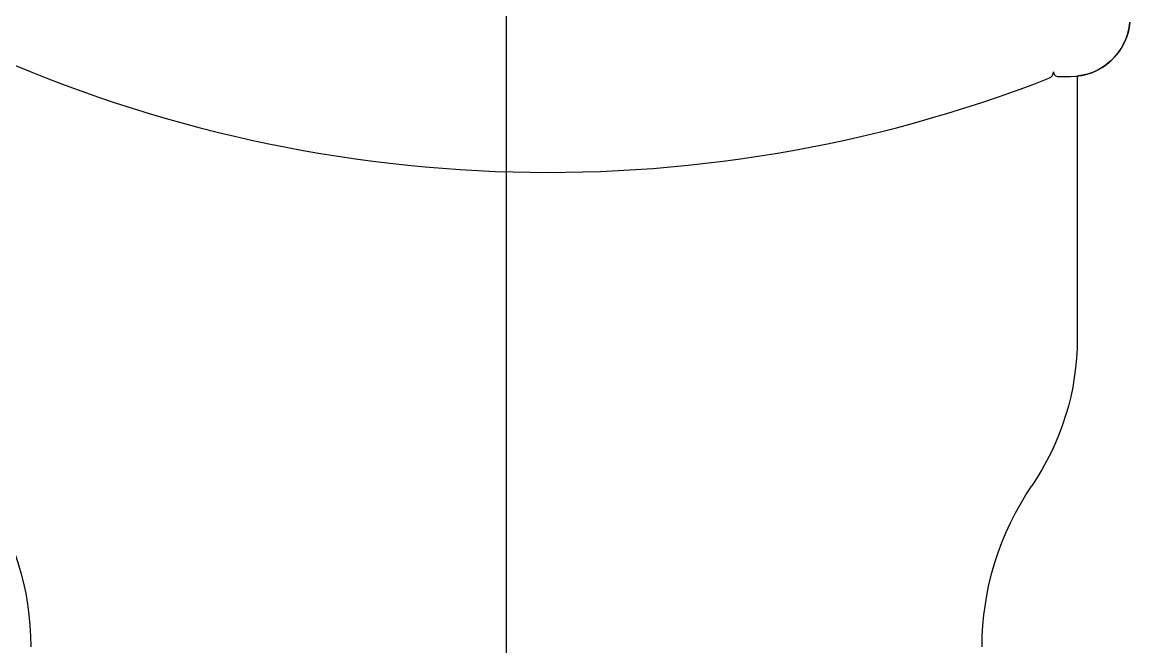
# Model space of a CAD drawing. Header units: millimetres. Extents: x 0 to 3800, y -67 to 2530.
# Drawn here: x 2301.56 to 2349.36, y 920.58 to 947.52 of the extents above; entities that cross this region are included whole.
import ezdxf
from ezdxf.lldxf.tags import DXFTag

# ---------------------------------------------------------------- set-up
doc = ezdxf.new("R2010")
doc.units = ezdxf.units.MM
doc.layers.add('내부선 및 부속', color=4, linetype='Continuous')
doc.layers.add('중심선', color=1, linetype='DASHED')
tags = doc.linetypes.add('DASHDOT', pattern=[70, 31, -13, 13, -13]).pattern_tags.tags
tags[10:11] = [DXFTag(74, 4), DXFTag(75, 0), DXFTag(340, '0'), DXFTag(46, 0.0), DXFTag(50, 0.0), DXFTag(44, 0.0), DXFTag(45, 0.0)]
tags[8:9] = [DXFTag(74, 4), DXFTag(75, 0), DXFTag(340, '0'), DXFTag(46, 0.0), DXFTag(50, 0.0), DXFTag(44, 0.0), DXFTag(45, 0.0)]
tags[6:7] = [DXFTag(74, 4), DXFTag(75, 0), DXFTag(340, '0'), DXFTag(46, 0.0), DXFTag(50, 0.0), DXFTag(44, 0.0), DXFTag(45, 0.0)]
tags[4:5] = [DXFTag(74, 4), DXFTag(75, 0), DXFTag(340, '0'), DXFTag(46, 0.0), DXFTag(50, 0.0), DXFTag(44, 0.0), DXFTag(45, 0.0)]
tags = doc.linetypes.add('DASHED', pattern=[25.72, 12.86, -12.86]).pattern_tags.tags
tags[6:7] = [DXFTag(74, 4), DXFTag(75, 0), DXFTag(340, '0'), DXFTag(46, 0.0), DXFTag(50, 0.0), DXFTag(44, 0.0), DXFTag(45, 0.0)]
tags[4:5] = [DXFTag(74, 4), DXFTag(75, 0), DXFTag(340, '0'), DXFTag(46, 0.0), DXFTag(50, 0.0), DXFTag(44, 0.0), DXFTag(45, 0.0)]

msp = doc.modelspace()

# ---------------------------------------------------------------- linework, layer by layer
at = {"layer": '내부선 및 부속', "linetype": 'Continuous'}
for p, q in [((2346.271, 945.174), (2346.804, 945.174)), ((2347.092, 945.19), (2347.092, 933.882))]:
    msp.add_line(p, q, dxfattribs=at)
at = {"layer": '내부선 및 부속', "linetype": 'Continuous', "flags": 128}
for points in [[(2349.361, 947.518, -0.356849), (2347.094, 945.19)], [(2347.092, 933.882, -0.150798), (2345.128, 927.518)], [(2299.781, 927.518, -0.150795), (2301.924, 920.576)], [(2342.986, 920.576, -0.150795), (2345.128, 927.518)]]:
    msp.add_lwpolyline(points, format="xyb", dxfattribs=at)
at = {"layer": '내부선 및 부속', "linetype": 'Continuous'}
for centre, radius, start, end in [((2346.804, 947.74), 2.566, 270, 355.0386), ((2324.252, 1000.669), 59.628, 244.36142, 291.25601), ((2345.757, 945.384), 0.308, 291.256, 359.4489), ((2346.271, 945.379), 0.205, 179.4489, 270)]:
    msp.add_arc(centre, radius, start, end, dxfattribs=at)
at = {"layer": '중심선', "linetype": 'DASHDOT'}
msp.add_line((2322.455, 671.218), (2322.455, 1016.922), dxfattribs=at)

doc.saveas('drawing.dxf')
